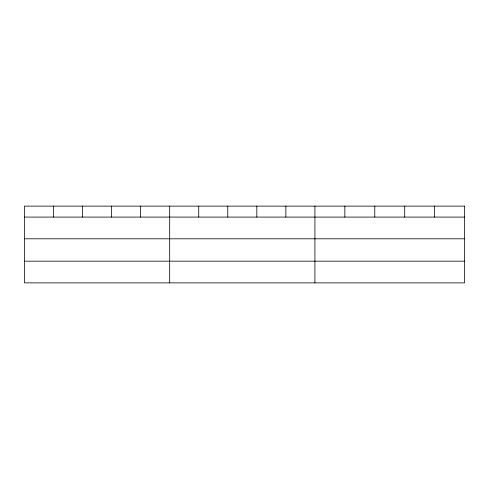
<?xml version="1.0" encoding="UTF-8"?>
<svg xmlns="http://www.w3.org/2000/svg" width="489" height="489" viewBox="0 0 489 489"><rect width="100%" height="100%" fill="white"/><g stroke="black" fill="none" stroke-linecap="round" stroke-linejoin="round"><path stroke-width="0.73" d="M24.45 217.092L464.55 217.092M24.45 238.803L464.55 238.803M24.45 261.169L464.55 261.169M434.623 206.126L434.623 217.092M404.696 206.126L404.696 217.092M374.77 206.126L374.77 217.092M344.843 206.126L344.843 217.092M314.916 206.126L314.916 282.874M285.869 206.126L285.869 217.092M256.823 206.126L256.823 217.092M227.776 206.126L227.776 217.092M198.73 206.126L198.73 217.092M169.683 206.126L169.683 282.874M140.636 206.126L140.636 217.092M111.59 206.126L111.59 217.092M82.543 206.126L82.543 217.092M53.497 206.126L53.497 217.092M464.55 206.126L24.45 206.126L24.45 282.874L464.55 282.874L464.55 206.126"/></g></svg>
